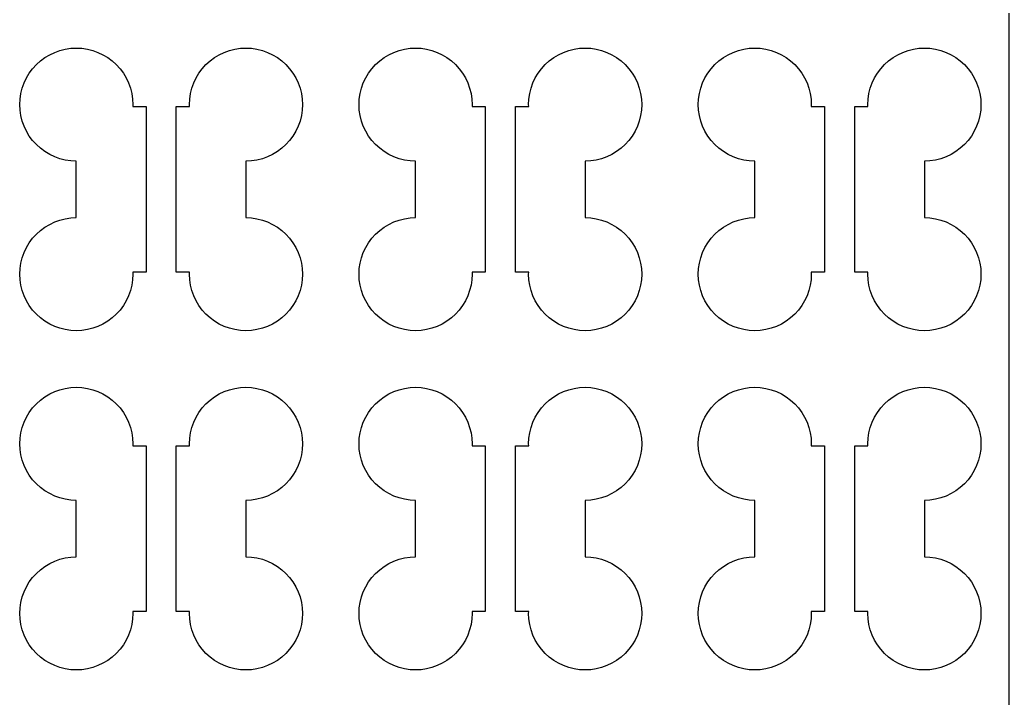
# Model space of a CAD drawing. Header units: metres. Extents: x -4 to 104, y -4 to 68.
# Drawn here: x 77.25 to 103.5, y 13.5 to 31.5 of the extents above; entities that cross this region are included whole.
import ezdxf

# ---------------------------------------------------------------- set-up
doc = ezdxf.new("R2010")
doc.units = ezdxf.units.M

msp = doc.modelspace()

# ---------------------------------------------------------------- linework, layer by layer
for p, q in [((103.5, -4.5), (103.5, 67.5)), ((78.3146, 30.6854), (78.4574, 30.7212)), ((78.4574, 30.7212), (78.603, 30.7428)), ((78.603, 30.7428), (78.75, 30.75)), ((78.75, 30.75), (78.897, 30.7428)), ((78.897, 30.7428), (79.0426, 30.7212)), ((79.0426, 30.7212), (79.1854, 30.6854)), ((82.8146, 30.6854), (82.9574, 30.7212)), ((82.9574, 30.7212), (83.103, 30.7428)), ((83.103, 30.7428), (83.25, 30.75)), ((83.25, 30.75), (83.397, 30.7428)), ((83.397, 30.7428), (83.5426, 30.7212)), ((83.5426, 30.7212), (83.6854, 30.6854)), ((87.3146, 30.6854), (87.4574, 30.7212)), ((87.4574, 30.7212), (87.603, 30.7428)), ((87.603, 30.7428), (87.75, 30.75)), ((87.75, 30.75), (87.897, 30.7428)), ((87.897, 30.7428), (88.0426, 30.7212)), ((88.0426, 30.7212), (88.1854, 30.6854)), ((91.8146, 30.6854), (91.9574, 30.7212)), ((91.9574, 30.7212), (92.103, 30.7428)), ((92.103, 30.7428), (92.25, 30.75)), ((92.25, 30.75), (92.397, 30.7428)), ((92.397, 30.7428), (92.5426, 30.7212)), ((92.5426, 30.7212), (92.6854, 30.6854)), ((96.3146, 30.6854), (96.4574, 30.7212)), ((96.4574, 30.7212), (96.603, 30.7428)), ((96.603, 30.7428), (96.75, 30.75)), ((96.75, 30.75), (96.897, 30.7428)), ((96.897, 30.7428), (97.0426, 30.7212)), ((97.0426, 30.7212), (97.1854, 30.6854)), ((100.815, 30.6854), (100.957, 30.7212)), ((100.957, 30.7212), (101.103, 30.7428)), ((101.103, 30.7428), (101.25, 30.75)), ((101.25, 30.75), (101.397, 30.7428)), ((101.397, 30.7428), (101.543, 30.7212)), ((101.543, 30.7212), (101.685, 30.6854)), ((77.7984, 30.4095), (77.9167, 30.4972)), ((77.9167, 30.4972), (78.0429, 30.5729)), ((78.0429, 30.5729), (78.176, 30.6358)), ((78.176, 30.6358), (78.3146, 30.6854)), ((79.1854, 30.6854), (79.324, 30.6358)), ((79.324, 30.6358), (79.4571, 30.5729)), ((79.4571, 30.5729), (79.5834, 30.4972)), ((79.5834, 30.4972), (79.7016, 30.4095)), ((82.2984, 30.4095), (82.4166, 30.4972)), ((82.4166, 30.4972), (82.5429, 30.5729)), ((82.5429, 30.5729), (82.676, 30.6358)), ((82.676, 30.6358), (82.8146, 30.6854)), ((83.6854, 30.6854), (83.824, 30.6358)), ((83.824, 30.6358), (83.9571, 30.5729)), ((83.9571, 30.5729), (84.0833, 30.4972)), ((84.0833, 30.4972), (84.2016, 30.4095)), ((86.7984, 30.4095), (86.9167, 30.4972)), ((86.9167, 30.4972), (87.0429, 30.5729)), ((87.0429, 30.5729), (87.176, 30.6358)), ((87.176, 30.6358), (87.3146, 30.6854)), ((88.1854, 30.6854), (88.324, 30.6358)), ((88.324, 30.6358), (88.4571, 30.5729)), ((88.4571, 30.5729), (88.5834, 30.4972)), ((88.5834, 30.4972), (88.7016, 30.4095)), ((91.2984, 30.4095), (91.4166, 30.4972)), ((91.4166, 30.4972), (91.5429, 30.5729)), ((91.5429, 30.5729), (91.676, 30.6358)), ((91.676, 30.6358), (91.8146, 30.6854)), ((92.6854, 30.6854), (92.824, 30.6358)), ((92.824, 30.6358), (92.9571, 30.5729)), ((92.9571, 30.5729), (93.0833, 30.4972)), ((93.0833, 30.4972), (93.2016, 30.4095)), ((95.7984, 30.4095), (95.9167, 30.4972)), ((95.9167, 30.4972), (96.0429, 30.5729)), ((96.0429, 30.5729), (96.176, 30.6358)), ((96.176, 30.6358), (96.3146, 30.6854)), ((97.1854, 30.6854), (97.324, 30.6358)), ((97.324, 30.6358), (97.4571, 30.5729)), ((97.4571, 30.5729), (97.5834, 30.4972)), ((97.5834, 30.4972), (97.7016, 30.4095)), ((100.298, 30.4095), (100.417, 30.4972)), ((100.417, 30.4972), (100.543, 30.5729)), ((100.543, 30.5729), (100.676, 30.6358)), ((100.676, 30.6358), (100.815, 30.6854)), ((101.685, 30.6854), (101.824, 30.6358)), ((101.824, 30.6358), (101.957, 30.5729)), ((101.957, 30.5729), (102.083, 30.4972)), ((102.083, 30.4972), (102.202, 30.4095)), ((77.5028, 30.0833), (77.5905, 30.2016)), ((77.5905, 30.2016), (77.6893, 30.3107)), ((77.6893, 30.3107), (77.7984, 30.4095)), ((79.7016, 30.4095), (79.8107, 30.3107)), ((79.8107, 30.3107), (79.9095, 30.2016)), ((79.9095, 30.2016), (79.9972, 30.0833)), ((82.0028, 30.0833), (82.0905, 30.2016)), ((82.0905, 30.2016), (82.1893, 30.3107)), ((82.1893, 30.3107), (82.2984, 30.4095)), ((84.2016, 30.4095), (84.3107, 30.3107)), ((84.3107, 30.3107), (84.4095, 30.2016)), ((84.4095, 30.2016), (84.4972, 30.0833)), ((86.5028, 30.0833), (86.5905, 30.2016)), ((86.5905, 30.2016), (86.6893, 30.3107)), ((86.6893, 30.3107), (86.7984, 30.4095)), ((88.7016, 30.4095), (88.8107, 30.3107)), ((88.8107, 30.3107), (88.9095, 30.2016)), ((88.9095, 30.2016), (88.9972, 30.0833)), ((91.0028, 30.0833), (91.0905, 30.2016)), ((91.0905, 30.2016), (91.1893, 30.3107)), ((91.1893, 30.3107), (91.2984, 30.4095)), ((93.2016, 30.4095), (93.3107, 30.3107)), ((93.3107, 30.3107), (93.4095, 30.2016)), ((93.4095, 30.2016), (93.4972, 30.0833)), ((95.5028, 30.0833), (95.5905, 30.2016)), ((95.5905, 30.2016), (95.6893, 30.3107)), ((95.6893, 30.3107), (95.7984, 30.4095)), ((97.7016, 30.4095), (97.8107, 30.3107)), ((97.8107, 30.3107), (97.9095, 30.2016)), ((97.9095, 30.2016), (97.9972, 30.0833)), ((100.003, 30.0833), (100.09, 30.2016)), ((100.09, 30.2016), (100.189, 30.3107)), ((100.189, 30.3107), (100.298, 30.4095)), ((102.202, 30.4095), (102.311, 30.3107)), ((102.311, 30.3107), (102.41, 30.2016)), ((102.41, 30.2016), (102.497, 30.0833)), ((77.3642, 29.824), (77.4271, 29.9571)), ((77.4271, 29.9571), (77.5028, 30.0833)), ((79.9972, 30.0833), (80.0729, 29.9571)), ((80.0729, 29.9571), (80.1358, 29.824)), ((81.8642, 29.824), (81.9271, 29.9571)), ((81.9271, 29.9571), (82.0028, 30.0833)), ((84.4972, 30.0833), (84.5729, 29.9571)), ((84.5729, 29.9571), (84.6358, 29.824)), ((86.3642, 29.824), (86.4271, 29.9571)), ((86.4271, 29.9571), (86.5028, 30.0833)), ((88.9972, 30.0833), (89.0729, 29.9571)), ((89.0729, 29.9571), (89.1358, 29.824)), ((90.8642, 29.824), (90.9271, 29.9571)), ((90.9271, 29.9571), (91.0028, 30.0833)), ((93.4972, 30.0833), (93.5729, 29.9571)), ((93.5729, 29.9571), (93.6358, 29.824)), ((95.3642, 29.824), (95.4271, 29.9571)), ((95.4271, 29.9571), (95.5028, 30.0833)), ((97.9972, 30.0833), (98.0729, 29.9571)), ((98.0729, 29.9571), (98.1358, 29.824)), ((99.8642, 29.824), (99.9271, 29.9571)), ((99.9271, 29.9571), (100.003, 30.0833)), ((102.497, 30.0833), (102.573, 29.9571)), ((102.573, 29.9571), (102.636, 29.824)), ((77.2788, 29.5426), (77.3146, 29.6854)), ((77.3146, 29.6854), (77.3642, 29.824)), ((80.1358, 29.824), (80.1854, 29.6854)), ((80.1854, 29.6854), (80.2212, 29.5426)), ((81.7788, 29.5426), (81.8146, 29.6854)), ((81.8146, 29.6854), (81.8642, 29.824)), ((84.6358, 29.824), (84.6854, 29.6854)), ((84.6854, 29.6854), (84.7212, 29.5426)), ((86.2788, 29.5426), (86.3146, 29.6854)), ((86.3146, 29.6854), (86.3642, 29.824)), ((89.1358, 29.824), (89.1854, 29.6854)), ((89.1854, 29.6854), (89.2212, 29.5426)), ((90.7788, 29.5426), (90.8146, 29.6854)), ((90.8146, 29.6854), (90.8642, 29.824)), ((93.6358, 29.824), (93.6854, 29.6854)), ((93.6854, 29.6854), (93.7212, 29.5426)), ((95.2788, 29.5426), (95.3146, 29.6854)), ((95.3146, 29.6854), (95.3642, 29.824)), ((98.1358, 29.824), (98.1854, 29.6854)), ((98.1854, 29.6854), (98.2212, 29.5426)), ((99.7788, 29.5426), (99.8146, 29.6854)), ((99.8146, 29.6854), (99.8642, 29.824)), ((102.636, 29.824), (102.685, 29.6854)), ((102.685, 29.6854), (102.721, 29.5426)), ((77.2572, 29.397), (77.2788, 29.5426)), ((80.2212, 29.5426), (80.2428, 29.397)), ((81.7572, 29.397), (81.7788, 29.5426)), ((84.7212, 29.5426), (84.7428, 29.397)), ((86.2572, 29.397), (86.2788, 29.5426)), ((89.2212, 29.5426), (89.2428, 29.397)), ((90.7572, 29.397), (90.7788, 29.5426)), ((93.7212, 29.5426), (93.7428, 29.397)), ((95.2572, 29.397), (95.2788, 29.5426)), ((98.2212, 29.5426), (98.2428, 29.397)), ((99.7572, 29.397), (99.7788, 29.5426)), ((102.721, 29.5426), (102.743, 29.397)), ((77.25, 29.25), (77.2572, 29.397)), ((77.2572, 29.103), (77.25, 29.25)), ((80.2428, 29.397), (80.25, 29.25)), ((80.25, 29.25), (80.2475, 29.2)), ((80.2475, 29.2), (80.6, 29.2)), ((80.6, 29.2), (80.6, 24.8)), ((81.4, 24.8), (81.4, 29.2)), ((81.4, 29.2), (81.7525, 29.2)), ((81.75, 29.25), (81.7572, 29.397)), ((81.7525, 29.2), (81.75, 29.25)), ((84.7428, 29.397), (84.75, 29.25)), ((84.75, 29.25), (84.7428, 29.103)), ((86.25, 29.25), (86.2572, 29.397)), ((86.2572, 29.103), (86.25, 29.25)), ((89.2428, 29.397), (89.25, 29.25)), ((89.25, 29.25), (89.2475, 29.2)), ((89.2475, 29.2), (89.6, 29.2)), ((89.6, 29.2), (89.6, 24.8)), ((90.4, 24.8), (90.4, 29.2)), ((90.4, 29.2), (90.7525, 29.2)), ((90.75, 29.25), (90.7572, 29.397)), ((90.7525, 29.2), (90.75, 29.25)), ((93.7428, 29.397), (93.75, 29.25)), ((93.75, 29.25), (93.7428, 29.103)), ((95.25, 29.25), (95.2572, 29.397)), ((95.2572, 29.103), (95.25, 29.25)), ((98.2428, 29.397), (98.25, 29.25)), ((98.25, 29.25), (98.2475, 29.2)), ((98.2475, 29.2), (98.6, 29.2)), ((98.6, 29.2), (98.6, 24.8)), ((99.4, 24.8), (99.4, 29.2)), ((99.4, 29.2), (99.7525, 29.2)), ((99.75, 29.25), (99.7572, 29.397)), ((99.7525, 29.2), (99.75, 29.25)), ((102.743, 29.397), (102.75, 29.25)), ((102.75, 29.25), (102.743, 29.103)), ((77.2788, 28.9574), (77.2572, 29.103)), ((77.3146, 28.8146), (77.2788, 28.9574)), ((84.7212, 28.9574), (84.6854, 28.8146)), ((84.7428, 29.103), (84.7212, 28.9574)), ((86.2788, 28.9574), (86.2572, 29.103)), ((86.3146, 28.8146), (86.2788, 28.9574)), ((93.7212, 28.9574), (93.6854, 28.8146)), ((93.7428, 29.103), (93.7212, 28.9574)), ((95.2788, 28.9574), (95.2572, 29.103)), ((95.3146, 28.8146), (95.2788, 28.9574)), ((102.721, 28.9574), (102.685, 28.8146)), ((102.743, 29.103), (102.721, 28.9574)), ((77.3642, 28.676), (77.3146, 28.8146)), ((77.4271, 28.5429), (77.3642, 28.676)), ((84.6358, 28.676), (84.5729, 28.5429)), ((84.6854, 28.8146), (84.6358, 28.676)), ((86.3642, 28.676), (86.3146, 28.8146)), ((86.4271, 28.5429), (86.3642, 28.676)), ((93.6358, 28.676), (93.5729, 28.5429)), ((93.6854, 28.8146), (93.6358, 28.676)), ((95.3642, 28.676), (95.3146, 28.8146)), ((95.4271, 28.5429), (95.3642, 28.676)), ((102.636, 28.676), (102.573, 28.5429)), ((102.685, 28.8146), (102.636, 28.676)), ((77.5028, 28.4166), (77.4271, 28.5429)), ((77.5905, 28.2984), (77.5028, 28.4166)), ((84.4972, 28.4166), (84.4095, 28.2984)), ((84.5729, 28.5429), (84.4972, 28.4166)), ((86.5028, 28.4166), (86.4271, 28.5429)), ((86.5905, 28.2984), (86.5028, 28.4166)), ((93.4972, 28.4166), (93.4095, 28.2984)), ((93.5729, 28.5429), (93.4972, 28.4166)), ((95.5028, 28.4166), (95.4271, 28.5429)), ((95.5905, 28.2984), (95.5028, 28.4166)), ((102.497, 28.4166), (102.41, 28.2984)), ((102.573, 28.5429), (102.497, 28.4166)), ((77.6893, 28.1893), (77.5905, 28.2984)), ((77.7984, 28.0905), (77.6893, 28.1893)), ((77.9167, 28.0028), (77.7984, 28.0905)), ((84.2016, 28.0905), (84.0833, 28.0028)), ((84.3107, 28.1893), (84.2016, 28.0905)), ((84.4095, 28.2984), (84.3107, 28.1893)), ((86.6893, 28.1893), (86.5905, 28.2984)), ((86.7984, 28.0905), (86.6893, 28.1893)), ((86.9167, 28.0028), (86.7984, 28.0905)), ((93.2016, 28.0905), (93.0833, 28.0028)), ((93.3107, 28.1893), (93.2016, 28.0905)), ((93.4095, 28.2984), (93.3107, 28.1893)), ((95.6893, 28.1893), (95.5905, 28.2984)), ((95.7984, 28.0905), (95.6893, 28.1893)), ((95.9167, 28.0028), (95.7984, 28.0905)), ((102.202, 28.0905), (102.083, 28.0028)), ((102.311, 28.1893), (102.202, 28.0905)), ((102.41, 28.2984), (102.311, 28.1893)), ((78.0429, 27.9271), (77.9167, 28.0028)), ((78.176, 27.8642), (78.0429, 27.9271)), ((78.3146, 27.8146), (78.176, 27.8642)), ((83.824, 27.8642), (83.6854, 27.8146)), ((83.9571, 27.9271), (83.824, 27.8642)), ((84.0833, 28.0028), (83.9571, 27.9271)), ((87.0429, 27.9271), (86.9167, 28.0028)), ((87.176, 27.8642), (87.0429, 27.9271)), ((87.3146, 27.8146), (87.176, 27.8642)), ((92.824, 27.8642), (92.6854, 27.8146)), ((92.9571, 27.9271), (92.824, 27.8642)), ((93.0833, 28.0028), (92.9571, 27.9271)), ((96.0429, 27.9271), (95.9167, 28.0028)), ((96.176, 27.8642), (96.0429, 27.9271)), ((96.3146, 27.8146), (96.176, 27.8642)), ((101.824, 27.8642), (101.685, 27.8146)), ((101.957, 27.9271), (101.824, 27.8642)), ((102.083, 28.0028), (101.957, 27.9271)), ((78.4574, 27.7788), (78.3146, 27.8146)), ((78.603, 27.7572), (78.4574, 27.7788)), ((78.75, 27.75), (78.603, 27.7572)), ((78.75, 26.25), (78.75, 27.75)), ((83.397, 27.7572), (83.25, 27.75)), ((83.25, 27.75), (83.25, 26.25)), ((83.5426, 27.7788), (83.397, 27.7572)), ((83.6854, 27.8146), (83.5426, 27.7788)), ((87.4574, 27.7788), (87.3146, 27.8146)), ((87.603, 27.7572), (87.4574, 27.7788)), ((87.75, 27.75), (87.603, 27.7572)), ((87.75, 26.25), (87.75, 27.75)), ((92.397, 27.7572), (92.25, 27.75)), ((92.25, 27.75), (92.25, 26.25)), ((92.5426, 27.7788), (92.397, 27.7572)), ((92.6854, 27.8146), (92.5426, 27.7788)), ((96.4574, 27.7788), (96.3146, 27.8146)), ((96.603, 27.7572), (96.4574, 27.7788)), ((96.75, 27.75), (96.603, 27.7572)), ((96.75, 26.25), (96.75, 27.75)), ((101.397, 27.7572), (101.25, 27.75)), ((101.25, 27.75), (101.25, 26.25)), ((101.543, 27.7788), (101.397, 27.7572)), ((101.685, 27.8146), (101.543, 27.7788)), ((78.603, 26.2428), (78.75, 26.25)), ((83.25, 26.25), (83.397, 26.2428)), ((87.603, 26.2428), (87.75, 26.25)), ((92.25, 26.25), (92.397, 26.2428)), ((96.603, 26.2428), (96.75, 26.25)), ((101.25, 26.25), (101.397, 26.2428)), ((77.7984, 25.9095), (77.9167, 25.9972)), ((77.9167, 25.9972), (78.0429, 26.0729)), ((78.0429, 26.0729), (78.176, 26.1358)), ((78.176, 26.1358), (78.3146, 26.1854)), ((78.3146, 26.1854), (78.4574, 26.2212)), ((78.4574, 26.2212), (78.603, 26.2428)), ((83.397, 26.2428), (83.5426, 26.2212)), ((83.5426, 26.2212), (83.6854, 26.1854)), ((83.6854, 26.1854), (83.824, 26.1358)), ((83.824, 26.1358), (83.9571, 26.0729)), ((83.9571, 26.0729), (84.0833, 25.9972)), ((84.0833, 25.9972), (84.2016, 25.9095)), ((86.7984, 25.9095), (86.9167, 25.9972)), ((86.9167, 25.9972), (87.0429, 26.0729)), ((87.0429, 26.0729), (87.176, 26.1358)), ((87.176, 26.1358), (87.3146, 26.1854)), ((87.3146, 26.1854), (87.4574, 26.2212)), ((87.4574, 26.2212), (87.603, 26.2428)), ((92.397, 26.2428), (92.5426, 26.2212)), ((92.5426, 26.2212), (92.6854, 26.1854)), ((92.6854, 26.1854), (92.824, 26.1358)), ((92.824, 26.1358), (92.9571, 26.0729)), ((92.9571, 26.0729), (93.0833, 25.9972)), ((93.0833, 25.9972), (93.2016, 25.9095)), ((95.7984, 25.9095), (95.9167, 25.9972)), ((95.9167, 25.9972), (96.0429, 26.0729)), ((96.0429, 26.0729), (96.176, 26.1358)), ((96.176, 26.1358), (96.3146, 26.1854)), ((96.3146, 26.1854), (96.4574, 26.2212)), ((96.4574, 26.2212), (96.603, 26.2428)), ((101.397, 26.2428), (101.543, 26.2212)), ((101.543, 26.2212), (101.685, 26.1854)), ((101.685, 26.1854), (101.824, 26.1358)), ((101.824, 26.1358), (101.957, 26.0729)), ((101.957, 26.0729), (102.083, 25.9972)), ((102.083, 25.9972), (102.202, 25.9095)), ((77.5905, 25.7016), (77.6893, 25.8107)), ((77.6893, 25.8107), (77.7984, 25.9095)), ((84.2016, 25.9095), (84.3107, 25.8107)), ((84.3107, 25.8107), (84.4095, 25.7016)), ((86.5905, 25.7016), (86.6893, 25.8107)), ((86.6893, 25.8107), (86.7984, 25.9095)), ((93.2016, 25.9095), (93.3107, 25.8107)), ((93.3107, 25.8107), (93.4095, 25.7016)), ((95.5905, 25.7016), (95.6893, 25.8107)), ((95.6893, 25.8107), (95.7984, 25.9095)), ((102.202, 25.9095), (102.311, 25.8107)), ((102.311, 25.8107), (102.41, 25.7016)), ((77.4271, 25.4571), (77.5028, 25.5834)), ((77.5028, 25.5834), (77.5905, 25.7016)), ((84.4095, 25.7016), (84.4972, 25.5834)), ((84.4972, 25.5834), (84.5729, 25.4571)), ((86.4271, 25.4571), (86.5028, 25.5834)), ((86.5028, 25.5834), (86.5905, 25.7016)), ((93.4095, 25.7016), (93.4972, 25.5834)), ((93.4972, 25.5834), (93.5729, 25.4571)), ((95.4271, 25.4571), (95.5028, 25.5834)), ((95.5028, 25.5834), (95.5905, 25.7016)), ((102.41, 25.7016), (102.497, 25.5834)), ((102.497, 25.5834), (102.573, 25.4571)), ((77.3146, 25.1854), (77.3642, 25.324)), ((77.3642, 25.324), (77.4271, 25.4571)), ((84.5729, 25.4571), (84.6358, 25.324)), ((84.6358, 25.324), (84.6854, 25.1854)), ((86.3146, 25.1854), (86.3642, 25.324)), ((86.3642, 25.324), (86.4271, 25.4571)), ((93.5729, 25.4571), (93.6358, 25.324)), ((93.6358, 25.324), (93.6854, 25.1854)), ((95.3146, 25.1854), (95.3642, 25.324)), ((95.3642, 25.324), (95.4271, 25.4571)), ((102.573, 25.4571), (102.636, 25.324)), ((102.636, 25.324), (102.685, 25.1854)), ((77.2572, 24.897), (77.2788, 25.0426)), ((77.2788, 25.0426), (77.3146, 25.1854)), ((84.6854, 25.1854), (84.7212, 25.0426)), ((84.7212, 25.0426), (84.7428, 24.897)), ((86.2572, 24.897), (86.2788, 25.0426)), ((86.2788, 25.0426), (86.3146, 25.1854)), ((93.6854, 25.1854), (93.7212, 25.0426)), ((93.7212, 25.0426), (93.7428, 24.897)), ((95.2572, 24.897), (95.2788, 25.0426)), ((95.2788, 25.0426), (95.3146, 25.1854)), ((102.685, 25.1854), (102.721, 25.0426)), ((102.721, 25.0426), (102.743, 24.897)), ((77.25, 24.75), (77.2572, 24.897)), ((77.2572, 24.603), (77.25, 24.75)), ((80.25, 24.75), (80.2428, 24.603)), ((80.6, 24.8), (80.2475, 24.8)), ((80.2475, 24.8), (80.25, 24.75)), ((81.7525, 24.8), (81.4, 24.8)), ((81.75, 24.75), (81.7525, 24.8)), ((81.7572, 24.603), (81.75, 24.75)), ((84.7428, 24.897), (84.75, 24.75)), ((84.75, 24.75), (84.7428, 24.603)), ((86.25, 24.75), (86.2572, 24.897)), ((86.2572, 24.603), (86.25, 24.75)), ((89.25, 24.75), (89.2428, 24.603)), ((89.6, 24.8), (89.2475, 24.8)), ((89.2475, 24.8), (89.25, 24.75)), ((90.7525, 24.8), (90.4, 24.8)), ((90.75, 24.75), (90.7525, 24.8)), ((90.7572, 24.603), (90.75, 24.75)), ((93.7428, 24.897), (93.75, 24.75)), ((93.75, 24.75), (93.7428, 24.603)), ((95.25, 24.75), (95.2572, 24.897)), ((95.2572, 24.603), (95.25, 24.75)), ((98.25, 24.75), (98.2428, 24.603)), ((98.6, 24.8), (98.2475, 24.8)), ((98.2475, 24.8), (98.25, 24.75)), ((99.7525, 24.8), (99.4, 24.8)), ((99.75, 24.75), (99.7525, 24.8)), ((99.7572, 24.603), (99.75, 24.75)), ((102.743, 24.897), (102.75, 24.75)), ((102.75, 24.75), (102.743, 24.603)), ((77.2788, 24.4574), (77.2572, 24.603)), ((77.3146, 24.3146), (77.2788, 24.4574)), ((80.2212, 24.4574), (80.1854, 24.3146)), ((80.2428, 24.603), (80.2212, 24.4574)), ((81.7788, 24.4574), (81.7572, 24.603)), ((81.8146, 24.3146), (81.7788, 24.4574)), ((84.7212, 24.4574), (84.6854, 24.3146)), ((84.7428, 24.603), (84.7212, 24.4574)), ((86.2788, 24.4574), (86.2572, 24.603)), ((86.3146, 24.3146), (86.2788, 24.4574)), ((89.2212, 24.4574), (89.1854, 24.3146)), ((89.2428, 24.603), (89.2212, 24.4574)), ((90.7788, 24.4574), (90.7572, 24.603)), ((90.8146, 24.3146), (90.7788, 24.4574)), ((93.7212, 24.4574), (93.6854, 24.3146)), ((93.7428, 24.603), (93.7212, 24.4574)), ((95.2788, 24.4574), (95.2572, 24.603)), ((95.3146, 24.3146), (95.2788, 24.4574)), ((98.2212, 24.4574), (98.1854, 24.3146)), ((98.2428, 24.603), (98.2212, 24.4574)), ((99.7788, 24.4574), (99.7572, 24.603)), ((99.8146, 24.3146), (99.7788, 24.4574)), ((102.721, 24.4574), (102.685, 24.3146)), ((102.743, 24.603), (102.721, 24.4574)), ((77.3642, 24.176), (77.3146, 24.3146)), ((77.4271, 24.0429), (77.3642, 24.176)), ((80.1358, 24.176), (80.0729, 24.0429)), ((80.1854, 24.3146), (80.1358, 24.176)), ((81.8642, 24.176), (81.8146, 24.3146)), ((81.9271, 24.0429), (81.8642, 24.176)), ((84.6358, 24.176), (84.5729, 24.0429)), ((84.6854, 24.3146), (84.6358, 24.176)), ((86.3642, 24.176), (86.3146, 24.3146)), ((86.4271, 24.0429), (86.3642, 24.176)), ((89.1358, 24.176), (89.0729, 24.0429)), ((89.1854, 24.3146), (89.1358, 24.176)), ((90.8642, 24.176), (90.8146, 24.3146)), ((90.9271, 24.0429), (90.8642, 24.176)), ((93.6358, 24.176), (93.5729, 24.0429)), ((93.6854, 24.3146), (93.6358, 24.176)), ((95.3642, 24.176), (95.3146, 24.3146)), ((95.4271, 24.0429), (95.3642, 24.176)), ((98.1358, 24.176), (98.0729, 24.0429)), ((98.1854, 24.3146), (98.1358, 24.176)), ((99.8642, 24.176), (99.8146, 24.3146)), ((99.9271, 24.0429), (99.8642, 24.176)), ((102.636, 24.176), (102.573, 24.0429)), ((102.685, 24.3146), (102.636, 24.176)), ((77.5028, 23.9167), (77.4271, 24.0429)), ((77.5905, 23.7984), (77.5028, 23.9167)), ((79.9972, 23.9167), (79.9095, 23.7984)), ((80.0729, 24.0429), (79.9972, 23.9167)), ((82.0028, 23.9167), (81.9271, 24.0429)), ((82.0905, 23.7984), (82.0028, 23.9167)), ((84.4972, 23.9167), (84.4095, 23.7984)), ((84.5729, 24.0429), (84.4972, 23.9167)), ((86.5028, 23.9167), (86.4271, 24.0429)), ((86.5905, 23.7984), (86.5028, 23.9167)), ((88.9972, 23.9167), (88.9095, 23.7984)), ((89.0729, 24.0429), (88.9972, 23.9167)), ((91.0028, 23.9167), (90.9271, 24.0429)), ((91.0905, 23.7984), (91.0028, 23.9167)), ((93.4972, 23.9167), (93.4095, 23.7984)), ((93.5729, 24.0429), (93.4972, 23.9167)), ((95.5028, 23.9167), (95.4271, 24.0429)), ((95.5905, 23.7984), (95.5028, 23.9167)), ((97.9972, 23.9167), (97.9095, 23.7984)), ((98.0729, 24.0429), (97.9972, 23.9167)), ((100.003, 23.9167), (99.9271, 24.0429)), ((100.09, 23.7984), (100.003, 23.9167)), ((102.497, 23.9167), (102.41, 23.7984)), ((102.573, 24.0429), (102.497, 23.9167)), ((77.6893, 23.6893), (77.5905, 23.7984)), ((77.7984, 23.5905), (77.6893, 23.6893)), ((79.8107, 23.6893), (79.7016, 23.5905)), ((79.9095, 23.7984), (79.8107, 23.6893)), ((82.1893, 23.6893), (82.0905, 23.7984)), ((82.2984, 23.5905), (82.1893, 23.6893)), ((84.3107, 23.6893), (84.2016, 23.5905)), ((84.4095, 23.7984), (84.3107, 23.6893)), ((86.6893, 23.6893), (86.5905, 23.7984)), ((86.7984, 23.5905), (86.6893, 23.6893)), ((88.8107, 23.6893), (88.7016, 23.5905)), ((88.9095, 23.7984), (88.8107, 23.6893)), ((91.1893, 23.6893), (91.0905, 23.7984)), ((91.2984, 23.5905), (91.1893, 23.6893)), ((93.3107, 23.6893), (93.2016, 23.5905)), ((93.4095, 23.7984), (93.3107, 23.6893)), ((95.6893, 23.6893), (95.5905, 23.7984)), ((95.7984, 23.5905), (95.6893, 23.6893)), ((97.8107, 23.6893), (97.7016, 23.5905)), ((97.9095, 23.7984), (97.8107, 23.6893)), ((100.189, 23.6893), (100.09, 23.7984)), ((100.298, 23.5905), (100.189, 23.6893)), ((102.311, 23.6893), (102.202, 23.5905)), ((102.41, 23.7984), (102.311, 23.6893)), ((77.9167, 23.5028), (77.7984, 23.5905)), ((78.0429, 23.4271), (77.9167, 23.5028)), ((78.176, 23.3642), (78.0429, 23.4271)), ((78.3146, 23.3146), (78.176, 23.3642)), ((79.324, 23.3642), (79.1854, 23.3146)), ((79.4571, 23.4271), (79.324, 23.3642)), ((79.5834, 23.5028), (79.4571, 23.4271)), ((79.7016, 23.5905), (79.5834, 23.5028)), ((82.4166, 23.5028), (82.2984, 23.5905)), ((82.5429, 23.4271), (82.4166, 23.5028)), ((82.676, 23.3642), (82.5429, 23.4271)), ((82.8146, 23.3146), (82.676, 23.3642)), ((83.824, 23.3642), (83.6854, 23.3146)), ((83.9571, 23.4271), (83.824, 23.3642)), ((84.0833, 23.5028), (83.9571, 23.4271)), ((84.2016, 23.5905), (84.0833, 23.5028)), ((86.9167, 23.5028), (86.7984, 23.5905)), ((87.0429, 23.4271), (86.9167, 23.5028)), ((87.176, 23.3642), (87.0429, 23.4271)), ((87.3146, 23.3146), (87.176, 23.3642)), ((88.324, 23.3642), (88.1854, 23.3146)), ((88.4571, 23.4271), (88.324, 23.3642)), ((88.5834, 23.5028), (88.4571, 23.4271)), ((88.7016, 23.5905), (88.5834, 23.5028)), ((91.4166, 23.5028), (91.2984, 23.5905)), ((91.5429, 23.4271), (91.4166, 23.5028)), ((91.676, 23.3642), (91.5429, 23.4271)), ((91.8146, 23.3146), (91.676, 23.3642)), ((92.824, 23.3642), (92.6854, 23.3146)), ((92.9571, 23.4271), (92.824, 23.3642)), ((93.0833, 23.5028), (92.9571, 23.4271)), ((93.2016, 23.5905), (93.0833, 23.5028)), ((95.9167, 23.5028), (95.7984, 23.5905)), ((96.0429, 23.4271), (95.9167, 23.5028)), ((96.176, 23.3642), (96.0429, 23.4271)), ((96.3146, 23.3146), (96.176, 23.3642)), ((97.324, 23.3642), (97.1854, 23.3146)), ((97.4571, 23.4271), (97.324, 23.3642)), ((97.5834, 23.5028), (97.4571, 23.4271)), ((97.7016, 23.5905), (97.5834, 23.5028)), ((100.417, 23.5028), (100.298, 23.5905)), ((100.543, 23.4271), (100.417, 23.5028)), ((100.676, 23.3642), (100.543, 23.4271)), ((100.815, 23.3146), (100.676, 23.3642)), ((101.824, 23.3642), (101.685, 23.3146)), ((101.957, 23.4271), (101.824, 23.3642)), ((102.083, 23.5028), (101.957, 23.4271)), ((102.202, 23.5905), (102.083, 23.5028)), ((78.4574, 23.2788), (78.3146, 23.3146)), ((78.603, 23.2572), (78.4574, 23.2788)), ((78.75, 23.25), (78.603, 23.2572)), ((78.897, 23.2572), (78.75, 23.25)), ((79.0426, 23.2788), (78.897, 23.2572)), ((79.1854, 23.3146), (79.0426, 23.2788)), ((82.9574, 23.2788), (82.8146, 23.3146)), ((83.103, 23.2572), (82.9574, 23.2788)), ((83.25, 23.25), (83.103, 23.2572)), ((83.397, 23.2572), (83.25, 23.25)), ((83.5426, 23.2788), (83.397, 23.2572)), ((83.6854, 23.3146), (83.5426, 23.2788)), ((87.4574, 23.2788), (87.3146, 23.3146)), ((87.603, 23.2572), (87.4574, 23.2788)), ((87.75, 23.25), (87.603, 23.2572)), ((87.897, 23.2572), (87.75, 23.25)), ((88.0426, 23.2788), (87.897, 23.2572)), ((88.1854, 23.3146), (88.0426, 23.2788)), ((91.9574, 23.2788), (91.8146, 23.3146)), ((92.103, 23.2572), (91.9574, 23.2788)), ((92.25, 23.25), (92.103, 23.2572)), ((92.397, 23.2572), (92.25, 23.25)), ((92.5426, 23.2788), (92.397, 23.2572)), ((92.6854, 23.3146), (92.5426, 23.2788)), ((96.4574, 23.2788), (96.3146, 23.3146)), ((96.603, 23.2572), (96.4574, 23.2788)), ((96.75, 23.25), (96.603, 23.2572)), ((96.897, 23.2572), (96.75, 23.25)), ((97.0426, 23.2788), (96.897, 23.2572)), ((97.1854, 23.3146), (97.0426, 23.2788)), ((100.957, 23.2788), (100.815, 23.3146)), ((101.103, 23.2572), (100.957, 23.2788)), ((101.25, 23.25), (101.103, 23.2572)), ((101.397, 23.2572), (101.25, 23.25)), ((101.543, 23.2788), (101.397, 23.2572)), ((101.685, 23.3146), (101.543, 23.2788)), ((77.9167, 21.4972), (78.0429, 21.5729)), ((78.0429, 21.5729), (78.176, 21.6358)), ((78.176, 21.6358), (78.3146, 21.6854)), ((78.3146, 21.6854), (78.4574, 21.7212)), ((78.4574, 21.7212), (78.603, 21.7428)), ((78.603, 21.7428), (78.75, 21.75)), ((78.75, 21.75), (78.897, 21.7428)), ((78.897, 21.7428), (79.0426, 21.7212)), ((79.0426, 21.7212), (79.1854, 21.6854)), ((79.1854, 21.6854), (79.324, 21.6358)), ((79.324, 21.6358), (79.4571, 21.5729)), ((79.4571, 21.5729), (79.5834, 21.4972)), ((82.4166, 21.4972), (82.5429, 21.5729)), ((82.5429, 21.5729), (82.676, 21.6358)), ((82.676, 21.6358), (82.8146, 21.6854)), ((82.8146, 21.6854), (82.9574, 21.7212)), ((82.9574, 21.7212), (83.103, 21.7428)), ((83.103, 21.7428), (83.25, 21.75)), ((83.25, 21.75), (83.397, 21.7428)), ((83.397, 21.7428), (83.5426, 21.7212)), ((83.5426, 21.7212), (83.6854, 21.6854)), ((83.6854, 21.6854), (83.824, 21.6358)), ((83.824, 21.6358), (83.9571, 21.5729)), ((83.9571, 21.5729), (84.0833, 21.4972)), ((86.9167, 21.4972), (87.0429, 21.5729)), ((87.0429, 21.5729), (87.176, 21.6358)), ((87.176, 21.6358), (87.3146, 21.6854)), ((87.3146, 21.6854), (87.4574, 21.7212)), ((87.4574, 21.7212), (87.603, 21.7428)), ((87.603, 21.7428), (87.75, 21.75)), ((87.75, 21.75), (87.897, 21.7428)), ((87.897, 21.7428), (88.0426, 21.7212)), ((88.0426, 21.7212), (88.1854, 21.6854)), ((88.1854, 21.6854), (88.324, 21.6358)), ((88.324, 21.6358), (88.4571, 21.5729)), ((88.4571, 21.5729), (88.5834, 21.4972)), ((91.4166, 21.4972), (91.5429, 21.5729)), ((91.5429, 21.5729), (91.676, 21.6358)), ((91.676, 21.6358), (91.8146, 21.6854)), ((91.8146, 21.6854), (91.9574, 21.7212)), ((91.9574, 21.7212), (92.103, 21.7428)), ((92.103, 21.7428), (92.25, 21.75)), ((92.25, 21.75), (92.397, 21.7428)), ((92.397, 21.7428), (92.5426, 21.7212)), ((92.5426, 21.7212), (92.6854, 21.6854)), ((92.6854, 21.6854), (92.824, 21.6358)), ((92.824, 21.6358), (92.9571, 21.5729)), ((92.9571, 21.5729), (93.0833, 21.4972)), ((95.9167, 21.4972), (96.0429, 21.5729)), ((96.0429, 21.5729), (96.176, 21.6358)), ((96.176, 21.6358), (96.3146, 21.6854)), ((96.3146, 21.6854), (96.4574, 21.7212)), ((96.4574, 21.7212), (96.603, 21.7428)), ((96.603, 21.7428), (96.75, 21.75)), ((96.75, 21.75), (96.897, 21.7428)), ((96.897, 21.7428), (97.0426, 21.7212)), ((97.0426, 21.7212), (97.1854, 21.6854)), ((97.1854, 21.6854), (97.324, 21.6358)), ((97.324, 21.6358), (97.4571, 21.5729)), ((97.4571, 21.5729), (97.5834, 21.4972)), ((100.417, 21.4972), (100.543, 21.5729)), ((100.543, 21.5729), (100.676, 21.6358)), ((100.676, 21.6358), (100.815, 21.6854)), ((100.815, 21.6854), (100.957, 21.7212)), ((100.957, 21.7212), (101.103, 21.7428)), ((101.103, 21.7428), (101.25, 21.75)), ((101.25, 21.75), (101.397, 21.7428)), ((101.397, 21.7428), (101.543, 21.7212)), ((101.543, 21.7212), (101.685, 21.6854)), ((101.685, 21.6854), (101.824, 21.6358)), ((101.824, 21.6358), (101.957, 21.5729)), ((101.957, 21.5729), (102.083, 21.4972)), ((77.5905, 21.2016), (77.6893, 21.3107)), ((77.6893, 21.3107), (77.7984, 21.4095)), ((77.7984, 21.4095), (77.9167, 21.4972)), ((79.5834, 21.4972), (79.7016, 21.4095)), ((79.7016, 21.4095), (79.8107, 21.3107)), ((79.8107, 21.3107), (79.9095, 21.2016)), ((82.0905, 21.2016), (82.1893, 21.3107)), ((82.1893, 21.3107), (82.2984, 21.4095)), ((82.2984, 21.4095), (82.4166, 21.4972)), ((84.0833, 21.4972), (84.2016, 21.4095)), ((84.2016, 21.4095), (84.3107, 21.3107)), ((84.3107, 21.3107), (84.4095, 21.2016)), ((86.5905, 21.2016), (86.6893, 21.3107)), ((86.6893, 21.3107), (86.7984, 21.4095)), ((86.7984, 21.4095), (86.9167, 21.4972)), ((88.5834, 21.4972), (88.7016, 21.4095)), ((88.7016, 21.4095), (88.8107, 21.3107)), ((88.8107, 21.3107), (88.9095, 21.2016)), ((91.0905, 21.2016), (91.1893, 21.3107)), ((91.1893, 21.3107), (91.2984, 21.4095)), ((91.2984, 21.4095), (91.4166, 21.4972)), ((93.0833, 21.4972), (93.2016, 21.4095)), ((93.2016, 21.4095), (93.3107, 21.3107)), ((93.3107, 21.3107), (93.4095, 21.2016)), ((95.5905, 21.2016), (95.6893, 21.3107)), ((95.6893, 21.3107), (95.7984, 21.4095)), ((95.7984, 21.4095), (95.9167, 21.4972)), ((97.5834, 21.4972), (97.7016, 21.4095)), ((97.7016, 21.4095), (97.8107, 21.3107)), ((97.8107, 21.3107), (97.9095, 21.2016)), ((100.09, 21.2016), (100.189, 21.3107)), ((100.189, 21.3107), (100.298, 21.4095)), ((100.298, 21.4095), (100.417, 21.4972)), ((102.083, 21.4972), (102.202, 21.4095)), ((102.202, 21.4095), (102.311, 21.3107)), ((102.311, 21.3107), (102.41, 21.2016)), ((77.4271, 20.9571), (77.5028, 21.0833)), ((77.5028, 21.0833), (77.5905, 21.2016)), ((79.9095, 21.2016), (79.9972, 21.0833)), ((79.9972, 21.0833), (80.0729, 20.9571)), ((81.9271, 20.9571), (82.0028, 21.0833)), ((82.0028, 21.0833), (82.0905, 21.2016)), ((84.4095, 21.2016), (84.4972, 21.0833)), ((84.4972, 21.0833), (84.5729, 20.9571)), ((86.4271, 20.9571), (86.5028, 21.0833)), ((86.5028, 21.0833), (86.5905, 21.2016)), ((88.9095, 21.2016), (88.9972, 21.0833)), ((88.9972, 21.0833), (89.0729, 20.9571)), ((90.9271, 20.9571), (91.0028, 21.0833)), ((91.0028, 21.0833), (91.0905, 21.2016)), ((93.4095, 21.2016), (93.4972, 21.0833)), ((93.4972, 21.0833), (93.5729, 20.9571)), ((95.4271, 20.9571), (95.5028, 21.0833)), ((95.5028, 21.0833), (95.5905, 21.2016)), ((97.9095, 21.2016), (97.9972, 21.0833)), ((97.9972, 21.0833), (98.0729, 20.9571)), ((99.9271, 20.9571), (100.003, 21.0833)), ((100.003, 21.0833), (100.09, 21.2016)), ((102.41, 21.2016), (102.497, 21.0833)), ((102.497, 21.0833), (102.573, 20.9571)), ((77.3146, 20.6854), (77.3642, 20.824)), ((77.3642, 20.824), (77.4271, 20.9571)), ((80.0729, 20.9571), (80.1358, 20.824)), ((80.1358, 20.824), (80.1854, 20.6854)), ((81.8146, 20.6854), (81.8642, 20.824)), ((81.8642, 20.824), (81.9271, 20.9571)), ((84.5729, 20.9571), (84.6358, 20.824)), ((84.6358, 20.824), (84.6854, 20.6854)), ((86.3146, 20.6854), (86.3642, 20.824)), ((86.3642, 20.824), (86.4271, 20.9571)), ((89.0729, 20.9571), (89.1358, 20.824)), ((89.1358, 20.824), (89.1854, 20.6854)), ((90.8146, 20.6854), (90.8642, 20.824)), ((90.8642, 20.824), (90.9271, 20.9571)), ((93.5729, 20.9571), (93.6358, 20.824)), ((93.6358, 20.824), (93.6854, 20.6854)), ((95.3146, 20.6854), (95.3642, 20.824)), ((95.3642, 20.824), (95.4271, 20.9571)), ((98.0729, 20.9571), (98.1358, 20.824)), ((98.1358, 20.824), (98.1854, 20.6854)), ((99.8146, 20.6854), (99.8642, 20.824)), ((99.8642, 20.824), (99.9271, 20.9571)), ((102.573, 20.9571), (102.636, 20.824)), ((102.636, 20.824), (102.685, 20.6854)), ((77.2572, 20.397), (77.2788, 20.5426)), ((77.2788, 20.5426), (77.3146, 20.6854)), ((80.1854, 20.6854), (80.2212, 20.5426)), ((80.2212, 20.5426), (80.2428, 20.397)), ((81.7572, 20.397), (81.7788, 20.5426)), ((81.7788, 20.5426), (81.8146, 20.6854)), ((84.6854, 20.6854), (84.7212, 20.5426)), ((84.7212, 20.5426), (84.7428, 20.397)), ((86.2572, 20.397), (86.2788, 20.5426)), ((86.2788, 20.5426), (86.3146, 20.6854)), ((89.1854, 20.6854), (89.2212, 20.5426)), ((89.2212, 20.5426), (89.2428, 20.397)), ((90.7572, 20.397), (90.7788, 20.5426)), ((90.7788, 20.5426), (90.8146, 20.6854)), ((93.6854, 20.6854), (93.7212, 20.5426)), ((93.7212, 20.5426), (93.7428, 20.397)), ((95.2572, 20.397), (95.2788, 20.5426)), ((95.2788, 20.5426), (95.3146, 20.6854)), ((98.1854, 20.6854), (98.2212, 20.5426)), ((98.2212, 20.5426), (98.2428, 20.397)), ((99.7572, 20.397), (99.7788, 20.5426)), ((99.7788, 20.5426), (99.8146, 20.6854)), ((102.685, 20.6854), (102.721, 20.5426)), ((102.721, 20.5426), (102.743, 20.397)), ((77.25, 20.25), (77.2572, 20.397)), ((77.2572, 20.103), (77.25, 20.25)), ((80.2428, 20.397), (80.25, 20.25)), ((80.25, 20.25), (80.2475, 20.2)), ((81.75, 20.25), (81.7572, 20.397)), ((81.7525, 20.2), (81.75, 20.25)), ((84.7428, 20.397), (84.75, 20.25)), ((84.75, 20.25), (84.7428, 20.103)), ((86.25, 20.25), (86.2572, 20.397)), ((86.2572, 20.103), (86.25, 20.25)), ((89.2428, 20.397), (89.25, 20.25)), ((89.25, 20.25), (89.2475, 20.2)), ((90.75, 20.25), (90.7572, 20.397)), ((90.7525, 20.2), (90.75, 20.25)), ((93.7428, 20.397), (93.75, 20.25)), ((93.75, 20.25), (93.7428, 20.103)), ((95.25, 20.25), (95.2572, 20.397)), ((95.2572, 20.103), (95.25, 20.25)), ((98.2428, 20.397), (98.25, 20.25)), ((98.25, 20.25), (98.2475, 20.2)), ((99.75, 20.25), (99.7572, 20.397)), ((99.7525, 20.2), (99.75, 20.25)), ((102.743, 20.397), (102.75, 20.25)), ((102.75, 20.25), (102.743, 20.103)), ((77.2788, 19.9574), (77.2572, 20.103)), ((77.3146, 19.8146), (77.2788, 19.9574)), ((80.2475, 20.2), (80.6, 20.2)), ((80.6, 20.2), (80.6, 15.8)), ((81.4, 15.8), (81.4, 20.2)), ((81.4, 20.2), (81.7525, 20.2)), ((84.7212, 19.9574), (84.6854, 19.8146)), ((84.7428, 20.103), (84.7212, 19.9574)), ((86.2788, 19.9574), (86.2572, 20.103)), ((86.3146, 19.8146), (86.2788, 19.9574)), ((89.2475, 20.2), (89.6, 20.2)), ((89.6, 20.2), (89.6, 15.8)), ((90.4, 15.8), (90.4, 20.2)), ((90.4, 20.2), (90.7525, 20.2)), ((93.7212, 19.9574), (93.6854, 19.8146)), ((93.7428, 20.103), (93.7212, 19.9574)), ((95.2788, 19.9574), (95.2572, 20.103)), ((95.3146, 19.8146), (95.2788, 19.9574)), ((98.2475, 20.2), (98.6, 20.2)), ((98.6, 20.2), (98.6, 15.8)), ((99.4, 15.8), (99.4, 20.2)), ((99.4, 20.2), (99.7525, 20.2)), ((102.721, 19.9574), (102.685, 19.8146)), ((102.743, 20.103), (102.721, 19.9574)), ((77.3642, 19.676), (77.3146, 19.8146)), ((84.6854, 19.8146), (84.6358, 19.676)), ((86.3642, 19.676), (86.3146, 19.8146)), ((93.6854, 19.8146), (93.6358, 19.676)), ((95.3642, 19.676), (95.3146, 19.8146)), ((102.685, 19.8146), (102.636, 19.676)), ((77.4271, 19.5429), (77.3642, 19.676)), ((77.5028, 19.4166), (77.4271, 19.5429)), ((84.5729, 19.5429), (84.4972, 19.4166)), ((84.6358, 19.676), (84.5729, 19.5429)), ((86.4271, 19.5429), (86.3642, 19.676)), ((86.5028, 19.4166), (86.4271, 19.5429)), ((93.5729, 19.5429), (93.4972, 19.4166)), ((93.6358, 19.676), (93.5729, 19.5429)), ((95.4271, 19.5429), (95.3642, 19.676)), ((95.5028, 19.4166), (95.4271, 19.5429)), ((102.573, 19.5429), (102.497, 19.4166)), ((102.636, 19.676), (102.573, 19.5429)), ((77.5905, 19.2984), (77.5028, 19.4166)), ((77.6893, 19.1893), (77.5905, 19.2984)), ((77.7984, 19.0905), (77.6893, 19.1893)), ((84.3107, 19.1893), (84.2016, 19.0905)), ((84.4095, 19.2984), (84.3107, 19.1893)), ((84.4972, 19.4166), (84.4095, 19.2984)), ((86.5905, 19.2984), (86.5028, 19.4166)), ((86.6893, 19.1893), (86.5905, 19.2984)), ((86.7984, 19.0905), (86.6893, 19.1893)), ((93.3107, 19.1893), (93.2016, 19.0905)), ((93.4095, 19.2984), (93.3107, 19.1893)), ((93.4972, 19.4166), (93.4095, 19.2984)), ((95.5905, 19.2984), (95.5028, 19.4166)), ((95.6893, 19.1893), (95.5905, 19.2984)), ((95.7984, 19.0905), (95.6893, 19.1893)), ((102.311, 19.1893), (102.202, 19.0905)), ((102.41, 19.2984), (102.311, 19.1893)), ((102.497, 19.4166), (102.41, 19.2984)), ((77.9167, 19.0028), (77.7984, 19.0905)), ((78.0429, 18.9271), (77.9167, 19.0028)), ((78.176, 18.8642), (78.0429, 18.9271)), ((83.9571, 18.9271), (83.824, 18.8642)), ((84.0833, 19.0028), (83.9571, 18.9271)), ((84.2016, 19.0905), (84.0833, 19.0028)), ((86.9167, 19.0028), (86.7984, 19.0905)), ((87.0429, 18.9271), (86.9167, 19.0028)), ((87.176, 18.8642), (87.0429, 18.9271)), ((92.9571, 18.9271), (92.824, 18.8642)), ((93.0833, 19.0028), (92.9571, 18.9271)), ((93.2016, 19.0905), (93.0833, 19.0028)), ((95.9167, 19.0028), (95.7984, 19.0905)), ((96.0429, 18.9271), (95.9167, 19.0028)), ((96.176, 18.8642), (96.0429, 18.9271)), ((101.957, 18.9271), (101.824, 18.8642)), ((102.083, 19.0028), (101.957, 18.9271)), ((102.202, 19.0905), (102.083, 19.0028)), ((78.3146, 18.8146), (78.176, 18.8642)), ((78.4574, 18.7788), (78.3146, 18.8146)), ((78.603, 18.7572), (78.4574, 18.7788)), ((78.75, 18.75), (78.603, 18.7572)), ((78.75, 17.25), (78.75, 18.75)), ((83.397, 18.7572), (83.25, 18.75)), ((83.25, 18.75), (83.25, 17.25)), ((83.5426, 18.7788), (83.397, 18.7572)), ((83.6854, 18.8146), (83.5426, 18.7788)), ((83.824, 18.8642), (83.6854, 18.8146)), ((87.3146, 18.8146), (87.176, 18.8642)), ((87.4574, 18.7788), (87.3146, 18.8146)), ((87.603, 18.7572), (87.4574, 18.7788)), ((87.75, 18.75), (87.603, 18.7572)), ((87.75, 17.25), (87.75, 18.75)), ((92.397, 18.7572), (92.25, 18.75)), ((92.25, 18.75), (92.25, 17.25)), ((92.5426, 18.7788), (92.397, 18.7572)), ((92.6854, 18.8146), (92.5426, 18.7788)), ((92.824, 18.8642), (92.6854, 18.8146)), ((96.3146, 18.8146), (96.176, 18.8642)), ((96.4574, 18.7788), (96.3146, 18.8146)), ((96.603, 18.7572), (96.4574, 18.7788)), ((96.75, 18.75), (96.603, 18.7572)), ((96.75, 17.25), (96.75, 18.75)), ((101.397, 18.7572), (101.25, 18.75)), ((101.25, 18.75), (101.25, 17.25)), ((101.543, 18.7788), (101.397, 18.7572)), ((101.685, 18.8146), (101.543, 18.7788)), ((101.824, 18.8642), (101.685, 18.8146)), ((77.9167, 16.9972), (78.0429, 17.0729)), ((78.0429, 17.0729), (78.176, 17.1358)), ((78.176, 17.1358), (78.3146, 17.1854)), ((78.3146, 17.1854), (78.4574, 17.2212)), ((78.4574, 17.2212), (78.603, 17.2428)), ((78.603, 17.2428), (78.75, 17.25)), ((83.25, 17.25), (83.397, 17.2428)), ((83.397, 17.2428), (83.5426, 17.2212)), ((83.5426, 17.2212), (83.6854, 17.1854)), ((83.6854, 17.1854), (83.824, 17.1358)), ((83.824, 17.1358), (83.9571, 17.0729)), ((83.9571, 17.0729), (84.0833, 16.9972)), ((86.9167, 16.9972), (87.0429, 17.0729)), ((87.0429, 17.0729), (87.176, 17.1358)), ((87.176, 17.1358), (87.3146, 17.1854)), ((87.3146, 17.1854), (87.4574, 17.2212)), ((87.4574, 17.2212), (87.603, 17.2428)), ((87.603, 17.2428), (87.75, 17.25)), ((92.25, 17.25), (92.397, 17.2428)), ((92.397, 17.2428), (92.5426, 17.2212)), ((92.5426, 17.2212), (92.6854, 17.1854)), ((92.6854, 17.1854), (92.824, 17.1358)), ((92.824, 17.1358), (92.9571, 17.0729)), ((92.9571, 17.0729), (93.0833, 16.9972)), ((95.9167, 16.9972), (96.0429, 17.0729)), ((96.0429, 17.0729), (96.176, 17.1358)), ((96.176, 17.1358), (96.3146, 17.1854)), ((96.3146, 17.1854), (96.4574, 17.2212)), ((96.4574, 17.2212), (96.603, 17.2428)), ((96.603, 17.2428), (96.75, 17.25)), ((101.25, 17.25), (101.397, 17.2428)), ((101.397, 17.2428), (101.543, 17.2212)), ((101.543, 17.2212), (101.685, 17.1854)), ((101.685, 17.1854), (101.824, 17.1358)), ((101.824, 17.1358), (101.957, 17.0729)), ((101.957, 17.0729), (102.083, 16.9972)), ((77.5905, 16.7016), (77.6893, 16.8107)), ((77.6893, 16.8107), (77.7984, 16.9095)), ((77.7984, 16.9095), (77.9167, 16.9972)), ((84.0833, 16.9972), (84.2016, 16.9095)), ((84.2016, 16.9095), (84.3107, 16.8107)), ((84.3107, 16.8107), (84.4095, 16.7016)), ((86.5905, 16.7016), (86.6893, 16.8107)), ((86.6893, 16.8107), (86.7984, 16.9095)), ((86.7984, 16.9095), (86.9167, 16.9972)), ((93.0833, 16.9972), (93.2016, 16.9095)), ((93.2016, 16.9095), (93.3107, 16.8107)), ((93.3107, 16.8107), (93.4095, 16.7016)), ((95.5905, 16.7016), (95.6893, 16.8107)), ((95.6893, 16.8107), (95.7984, 16.9095)), ((95.7984, 16.9095), (95.9167, 16.9972)), ((102.083, 16.9972), (102.202, 16.9095)), ((102.202, 16.9095), (102.311, 16.8107)), ((102.311, 16.8107), (102.41, 16.7016)), ((77.4271, 16.4571), (77.5028, 16.5834)), ((77.5028, 16.5834), (77.5905, 16.7016)), ((84.4095, 16.7016), (84.4972, 16.5834)), ((84.4972, 16.5834), (84.5729, 16.4571)), ((86.4271, 16.4571), (86.5028, 16.5834)), ((86.5028, 16.5834), (86.5905, 16.7016)), ((93.4095, 16.7016), (93.4972, 16.5834)), ((93.4972, 16.5834), (93.5729, 16.4571)), ((95.4271, 16.4571), (95.5028, 16.5834)), ((95.5028, 16.5834), (95.5905, 16.7016)), ((102.41, 16.7016), (102.497, 16.5834)), ((102.497, 16.5834), (102.573, 16.4571)), ((77.3146, 16.1854), (77.3642, 16.324)), ((77.3642, 16.324), (77.4271, 16.4571)), ((84.5729, 16.4571), (84.6358, 16.324)), ((84.6358, 16.324), (84.6854, 16.1854)), ((86.3146, 16.1854), (86.3642, 16.324)), ((86.3642, 16.324), (86.4271, 16.4571)), ((93.5729, 16.4571), (93.6358, 16.324)), ((93.6358, 16.324), (93.6854, 16.1854)), ((95.3146, 16.1854), (95.3642, 16.324)), ((95.3642, 16.324), (95.4271, 16.4571)), ((102.573, 16.4571), (102.636, 16.324)), ((102.636, 16.324), (102.685, 16.1854)), ((77.2572, 15.897), (77.2788, 16.0426)), ((77.2788, 16.0426), (77.3146, 16.1854)), ((84.6854, 16.1854), (84.7212, 16.0426)), ((84.7212, 16.0426), (84.7428, 15.897)), ((86.2572, 15.897), (86.2788, 16.0426)), ((86.2788, 16.0426), (86.3146, 16.1854)), ((93.6854, 16.1854), (93.7212, 16.0426)), ((93.7212, 16.0426), (93.7428, 15.897)), ((95.2572, 15.897), (95.2788, 16.0426)), ((95.2788, 16.0426), (95.3146, 16.1854)), ((102.685, 16.1854), (102.721, 16.0426)), ((102.721, 16.0426), (102.743, 15.897)), ((77.25, 15.75), (77.2572, 15.897)), ((77.2572, 15.603), (77.25, 15.75)), ((80.25, 15.75), (80.2428, 15.603)), ((80.6, 15.8), (80.2475, 15.8)), ((80.2475, 15.8), (80.25, 15.75)), ((81.7525, 15.8), (81.4, 15.8)), ((81.75, 15.75), (81.7525, 15.8)), ((81.7572, 15.603), (81.75, 15.75)), ((84.7428, 15.897), (84.75, 15.75)), ((84.75, 15.75), (84.7428, 15.603)), ((86.25, 15.75), (86.2572, 15.897)), ((86.2572, 15.603), (86.25, 15.75)), ((89.25, 15.75), (89.2428, 15.603)), ((89.6, 15.8), (89.2475, 15.8)), ((89.2475, 15.8), (89.25, 15.75)), ((90.7525, 15.8), (90.4, 15.8)), ((90.75, 15.75), (90.7525, 15.8)), ((90.7572, 15.603), (90.75, 15.75)), ((93.7428, 15.897), (93.75, 15.75)), ((93.75, 15.75), (93.7428, 15.603)), ((95.25, 15.75), (95.2572, 15.897)), ((95.2572, 15.603), (95.25, 15.75)), ((98.25, 15.75), (98.2428, 15.603)), ((98.6, 15.8), (98.2475, 15.8)), ((98.2475, 15.8), (98.25, 15.75)), ((99.7525, 15.8), (99.4, 15.8)), ((99.75, 15.75), (99.7525, 15.8)), ((99.7572, 15.603), (99.75, 15.75)), ((102.743, 15.897), (102.75, 15.75)), ((102.75, 15.75), (102.743, 15.603)), ((77.2788, 15.4574), (77.2572, 15.603)), ((80.2428, 15.603), (80.2212, 15.4574)), ((81.7788, 15.4574), (81.7572, 15.603)), ((84.7428, 15.603), (84.7212, 15.4574)), ((86.2788, 15.4574), (86.2572, 15.603)), ((89.2428, 15.603), (89.2212, 15.4574)), ((90.7788, 15.4574), (90.7572, 15.603)), ((93.7428, 15.603), (93.7212, 15.4574)), ((95.2788, 15.4574), (95.2572, 15.603)), ((98.2428, 15.603), (98.2212, 15.4574)), ((99.7788, 15.4574), (99.7572, 15.603)), ((102.743, 15.603), (102.721, 15.4574)), ((77.3146, 15.3146), (77.2788, 15.4574)), ((77.3642, 15.176), (77.3146, 15.3146)), ((80.1854, 15.3146), (80.1358, 15.176)), ((80.2212, 15.4574), (80.1854, 15.3146)), ((81.8146, 15.3146), (81.7788, 15.4574)), ((81.8642, 15.176), (81.8146, 15.3146)), ((84.6854, 15.3146), (84.6358, 15.176)), ((84.7212, 15.4574), (84.6854, 15.3146)), ((86.3146, 15.3146), (86.2788, 15.4574)), ((86.3642, 15.176), (86.3146, 15.3146)), ((89.1854, 15.3146), (89.1358, 15.176)), ((89.2212, 15.4574), (89.1854, 15.3146)), ((90.8146, 15.3146), (90.7788, 15.4574)), ((90.8642, 15.176), (90.8146, 15.3146)), ((93.6854, 15.3146), (93.6358, 15.176)), ((93.7212, 15.4574), (93.6854, 15.3146)), ((95.3146, 15.3146), (95.2788, 15.4574)), ((95.3642, 15.176), (95.3146, 15.3146)), ((98.1854, 15.3146), (98.1358, 15.176)), ((98.2212, 15.4574), (98.1854, 15.3146)), ((99.8146, 15.3146), (99.7788, 15.4574)), ((99.8642, 15.176), (99.8146, 15.3146)), ((102.685, 15.3146), (102.636, 15.176)), ((102.721, 15.4574), (102.685, 15.3146)), ((77.4271, 15.0429), (77.3642, 15.176)), ((77.5028, 14.9167), (77.4271, 15.0429)), ((80.0729, 15.0429), (79.9972, 14.9167)), ((80.1358, 15.176), (80.0729, 15.0429)), ((81.9271, 15.0429), (81.8642, 15.176)), ((82.0028, 14.9167), (81.9271, 15.0429)), ((84.5729, 15.0429), (84.4972, 14.9167)), ((84.6358, 15.176), (84.5729, 15.0429)), ((86.4271, 15.0429), (86.3642, 15.176)), ((86.5028, 14.9167), (86.4271, 15.0429)), ((89.0729, 15.0429), (88.9972, 14.9167)), ((89.1358, 15.176), (89.0729, 15.0429)), ((90.9271, 15.0429), (90.8642, 15.176)), ((91.0028, 14.9167), (90.9271, 15.0429)), ((93.5729, 15.0429), (93.4972, 14.9167)), ((93.6358, 15.176), (93.5729, 15.0429)), ((95.4271, 15.0429), (95.3642, 15.176)), ((95.5028, 14.9167), (95.4271, 15.0429)), ((98.0729, 15.0429), (97.9972, 14.9167)), ((98.1358, 15.176), (98.0729, 15.0429)), ((99.9271, 15.0429), (99.8642, 15.176)), ((100.003, 14.9167), (99.9271, 15.0429)), ((102.573, 15.0429), (102.497, 14.9167)), ((102.636, 15.176), (102.573, 15.0429)), ((77.5905, 14.7984), (77.5028, 14.9167)), ((77.6893, 14.6893), (77.5905, 14.7984)), ((79.9095, 14.7984), (79.8107, 14.6893)), ((79.9972, 14.9167), (79.9095, 14.7984)), ((82.0905, 14.7984), (82.0028, 14.9167)), ((82.1893, 14.6893), (82.0905, 14.7984)), ((84.4095, 14.7984), (84.3107, 14.6893)), ((84.4972, 14.9167), (84.4095, 14.7984)), ((86.5905, 14.7984), (86.5028, 14.9167)), ((86.6893, 14.6893), (86.5905, 14.7984)), ((88.9095, 14.7984), (88.8107, 14.6893)), ((88.9972, 14.9167), (88.9095, 14.7984)), ((91.0905, 14.7984), (91.0028, 14.9167)), ((91.1893, 14.6893), (91.0905, 14.7984)), ((93.4095, 14.7984), (93.3107, 14.6893)), ((93.4972, 14.9167), (93.4095, 14.7984)), ((95.5905, 14.7984), (95.5028, 14.9167)), ((95.6893, 14.6893), (95.5905, 14.7984)), ((97.9095, 14.7984), (97.8107, 14.6893)), ((97.9972, 14.9167), (97.9095, 14.7984)), ((100.09, 14.7984), (100.003, 14.9167)), ((100.189, 14.6893), (100.09, 14.7984)), ((102.41, 14.7984), (102.311, 14.6893)), ((102.497, 14.9167), (102.41, 14.7984)), ((77.7984, 14.5905), (77.6893, 14.6893)), ((77.9167, 14.5028), (77.7984, 14.5905)), ((78.0429, 14.4271), (77.9167, 14.5028)), ((79.5834, 14.5028), (79.4571, 14.4271)), ((79.7016, 14.5905), (79.5834, 14.5028)), ((79.8107, 14.6893), (79.7016, 14.5905)), ((82.2984, 14.5905), (82.1893, 14.6893)), ((82.4166, 14.5028), (82.2984, 14.5905)), ((82.5429, 14.4271), (82.4166, 14.5028)), ((84.0833, 14.5028), (83.9571, 14.4271)), ((84.2016, 14.5905), (84.0833, 14.5028)), ((84.3107, 14.6893), (84.2016, 14.5905)), ((86.7984, 14.5905), (86.6893, 14.6893)), ((86.9167, 14.5028), (86.7984, 14.5905)), ((87.0429, 14.4271), (86.9167, 14.5028)), ((88.5834, 14.5028), (88.4571, 14.4271)), ((88.7016, 14.5905), (88.5834, 14.5028)), ((88.8107, 14.6893), (88.7016, 14.5905)), ((91.2984, 14.5905), (91.1893, 14.6893)), ((91.4166, 14.5028), (91.2984, 14.5905)), ((91.5429, 14.4271), (91.4166, 14.5028)), ((93.0833, 14.5028), (92.9571, 14.4271)), ((93.2016, 14.5905), (93.0833, 14.5028)), ((93.3107, 14.6893), (93.2016, 14.5905)), ((95.7984, 14.5905), (95.6893, 14.6893)), ((95.9167, 14.5028), (95.7984, 14.5905)), ((96.0429, 14.4271), (95.9167, 14.5028)), ((97.5834, 14.5028), (97.4571, 14.4271)), ((97.7016, 14.5905), (97.5834, 14.5028)), ((97.8107, 14.6893), (97.7016, 14.5905)), ((100.298, 14.5905), (100.189, 14.6893)), ((100.417, 14.5028), (100.298, 14.5905)), ((100.543, 14.4271), (100.417, 14.5028)), ((102.083, 14.5028), (101.957, 14.4271)), ((102.202, 14.5905), (102.083, 14.5028)), ((102.311, 14.6893), (102.202, 14.5905)), ((78.176, 14.3642), (78.0429, 14.4271)), ((78.3146, 14.3146), (78.176, 14.3642)), ((78.4574, 14.2788), (78.3146, 14.3146)), ((78.603, 14.2572), (78.4574, 14.2788)), ((78.75, 14.25), (78.603, 14.2572)), ((78.897, 14.2572), (78.75, 14.25)), ((79.0426, 14.2788), (78.897, 14.2572)), ((79.1854, 14.3146), (79.0426, 14.2788)), ((79.324, 14.3642), (79.1854, 14.3146)), ((79.4571, 14.4271), (79.324, 14.3642)), ((82.676, 14.3642), (82.5429, 14.4271)), ((82.8146, 14.3146), (82.676, 14.3642)), ((82.9574, 14.2788), (82.8146, 14.3146)), ((83.103, 14.2572), (82.9574, 14.2788)), ((83.25, 14.25), (83.103, 14.2572)), ((83.397, 14.2572), (83.25, 14.25)), ((83.5426, 14.2788), (83.397, 14.2572)), ((83.6854, 14.3146), (83.5426, 14.2788)), ((83.824, 14.3642), (83.6854, 14.3146)), ((83.9571, 14.4271), (83.824, 14.3642)), ((87.176, 14.3642), (87.0429, 14.4271)), ((87.3146, 14.3146), (87.176, 14.3642)), ((87.4574, 14.2788), (87.3146, 14.3146)), ((87.603, 14.2572), (87.4574, 14.2788)), ((87.75, 14.25), (87.603, 14.2572)), ((87.897, 14.2572), (87.75, 14.25)), ((88.0426, 14.2788), (87.897, 14.2572)), ((88.1854, 14.3146), (88.0426, 14.2788)), ((88.324, 14.3642), (88.1854, 14.3146)), ((88.4571, 14.4271), (88.324, 14.3642)), ((91.676, 14.3642), (91.5429, 14.4271)), ((91.8146, 14.3146), (91.676, 14.3642)), ((91.9574, 14.2788), (91.8146, 14.3146)), ((92.103, 14.2572), (91.9574, 14.2788)), ((92.25, 14.25), (92.103, 14.2572)), ((92.397, 14.2572), (92.25, 14.25)), ((92.5426, 14.2788), (92.397, 14.2572)), ((92.6854, 14.3146), (92.5426, 14.2788)), ((92.824, 14.3642), (92.6854, 14.3146)), ((92.9571, 14.4271), (92.824, 14.3642)), ((96.176, 14.3642), (96.0429, 14.4271)), ((96.3146, 14.3146), (96.176, 14.3642)), ((96.4574, 14.2788), (96.3146, 14.3146)), ((96.603, 14.2572), (96.4574, 14.2788)), ((96.75, 14.25), (96.603, 14.2572)), ((96.897, 14.2572), (96.75, 14.25)), ((97.0426, 14.2788), (96.897, 14.2572)), ((97.1854, 14.3146), (97.0426, 14.2788)), ((97.324, 14.3642), (97.1854, 14.3146)), ((97.4571, 14.4271), (97.324, 14.3642)), ((100.676, 14.3642), (100.543, 14.4271)), ((100.815, 14.3146), (100.676, 14.3642)), ((100.957, 14.2788), (100.815, 14.3146)), ((101.103, 14.2572), (100.957, 14.2788)), ((101.25, 14.25), (101.103, 14.2572)), ((101.397, 14.2572), (101.25, 14.25)), ((101.543, 14.2788), (101.397, 14.2572)), ((101.685, 14.3146), (101.543, 14.2788)), ((101.824, 14.3642), (101.685, 14.3146)), ((101.957, 14.4271), (101.824, 14.3642))]:
    msp.add_line(p, q)

doc.saveas('drawing.dxf')
